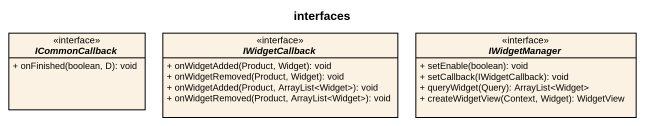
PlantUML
@startuml
title interfaces
hide circle
hide empty members
skinparam classAttributeIconSize 0
interface ICommonCallback <<interface>> {
  + onFinished(boolean, D): void
}
interface IWidgetCallback <<interface>> {
  + onWidgetAdded(Product, Widget): void
  + onWidgetRemoved(Product, Widget): void
  + onWidgetAdded(Product, ArrayList<Widget>): void
  + onWidgetRemoved(Product, ArrayList<Widget>): void
}
interface IWidgetManager {
  + setEnable(boolean): void
  + setCallback(IWidgetCallback): void
  + queryWidget(Query): ArrayList<Widget>
  + createWidgetView(Context, Widget): WidgetView
}
@enduml
